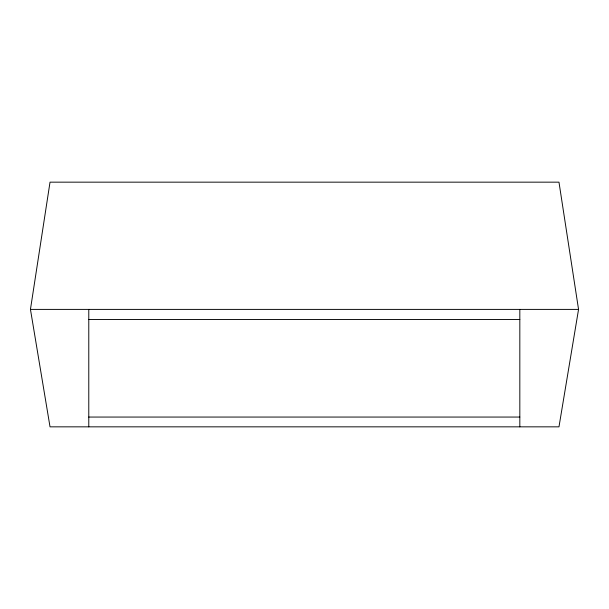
<?xml version="1.0" encoding="UTF-8"?>
<svg xmlns="http://www.w3.org/2000/svg" width="609" height="609" viewBox="0 0 609 609"><rect width="100%" height="100%" fill="white"/><g stroke="black" fill="none" stroke-linecap="round" stroke-linejoin="round"><path stroke-width="0.91" d="M30.45 309.395L50.022 182.16L558.978 182.16L578.55 309.395L558.978 426.84L50.022 426.84L30.45 309.395L578.55 309.395M88.785 319.535L519.827 319.535M88.785 417.058L519.827 417.058M519.827 309.395L519.827 426.84M88.785 309.395L88.785 426.84"/></g></svg>
